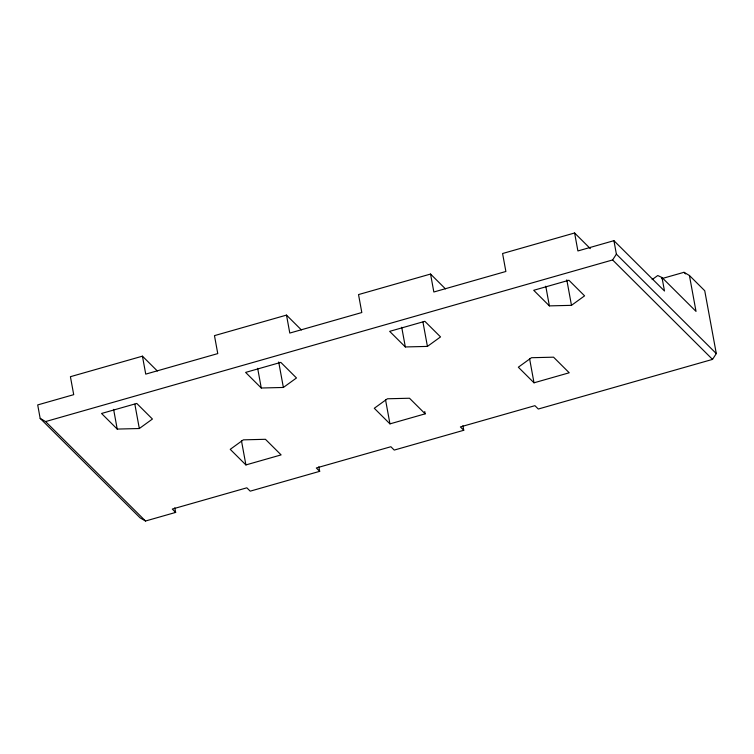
<?xml version="1.0" encoding="UTF-8"?>
<svg xmlns="http://www.w3.org/2000/svg" width="754" height="754" viewBox="0 0 754 754"><rect width="100%" height="100%" fill="white"/><g stroke="black" fill="none" stroke-linecap="round" stroke-linejoin="round"><path stroke-width="1.13" d="M40.169 418.395L45.598 421.571L612.606 259.951L616.386 254.155L613.916 240.677L577.903 250.95L574.605 232.986L502.579 253.514L505.877 271.478L433.842 292.005L430.553 274.051L358.527 294.578L361.816 312.533L289.79 333.07L286.501 315.106L214.466 335.634L217.765 353.598L145.739 374.125L142.44 356.171L70.414 376.698L73.713 394.662L37.7 404.926L40.169 418.395L140.084 517.838L145.513 521.014L175.654 512.418L174.805 507.791M175.654 512.418L172.289 509.063L246.841 487.81L250.215 491.165L319.687 471.335L316.312 467.98L390.874 446.726L394.238 450.081L463.748 430.28L460.374 426.924L534.935 405.671L538.299 409.026L712.521 359.394L716.3 353.588L704.736 290.733L689.42 275.483L683.991 272.307L661.795 278.631M139.32 428.526L152.431 419.036L136.757 403.437L101.545 413.475L117.219 429.073L139.32 428.526L134.853 404.191M283.372 387.462L296.482 377.971L280.808 362.372L245.606 372.41L261.27 388.008L283.372 387.462L278.697 361.977M427.424 346.406L440.534 336.915L424.86 321.317L389.658 331.355L405.332 346.953L427.424 346.406L422.956 322.071M571.475 305.342L584.586 295.851L568.921 280.252L533.709 290.29L549.383 305.888L571.475 305.342L566.801 279.847M652.144 279.593L657.761 275.53L662.012 277.538L696.027 311.402L689.42 275.483M245.908 464.935L281.11 454.898L265.446 439.299L243.344 439.846L230.234 449.337L245.908 464.935L241.44 440.6M425.171 413.833L409.497 398.235L387.396 398.781L374.286 408.272L389.959 423.871L425.171 413.833L424.747 411.514M534.011 382.806L569.223 372.778L553.549 357.179L531.447 357.716L518.337 367.207L534.011 382.806L529.544 358.47M683.991 272.307L685.603 273.909M613.916 240.677L664.481 291.006L662.012 277.538M616.386 254.155L716.3 353.588M612.606 259.951L712.521 359.394M574.605 232.986L590.325 248.632M430.553 274.051L445.444 288.867M286.501 315.106L301.393 329.932M142.44 356.171L157.341 370.996M45.598 421.571L145.513 521.014M545.764 286.19L549.383 305.888M462.909 425.718L463.748 430.28M401.712 327.245L405.332 346.953M385.492 399.535L389.959 423.871M318.848 466.773L319.687 471.335M257.661 368.31L261.27 388.008M113.609 409.375L117.219 429.073"/></g></svg>
